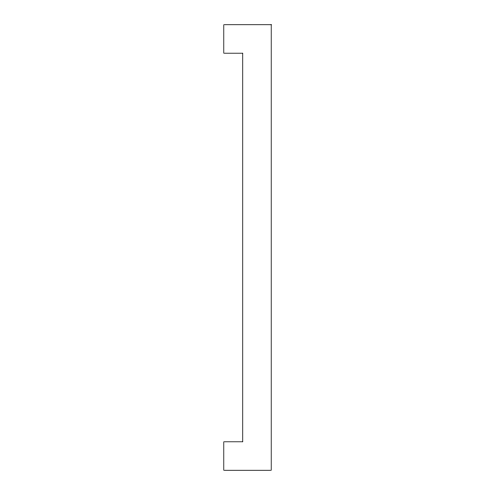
<?xml version="1.0" encoding="UTF-8"?>
<svg xmlns="http://www.w3.org/2000/svg" width="495" height="495" viewBox="0 0 495 495"><rect width="100%" height="100%" fill="white"/><g stroke="black" fill="none" stroke-linecap="round" stroke-linejoin="round"><path stroke-width="0.74" d="M271.198 24.75L223.802 24.75L223.802 53.188L242.76 53.188L242.76 441.812L223.802 441.812L223.802 470.25L271.198 470.25L271.198 24.75"/></g></svg>
